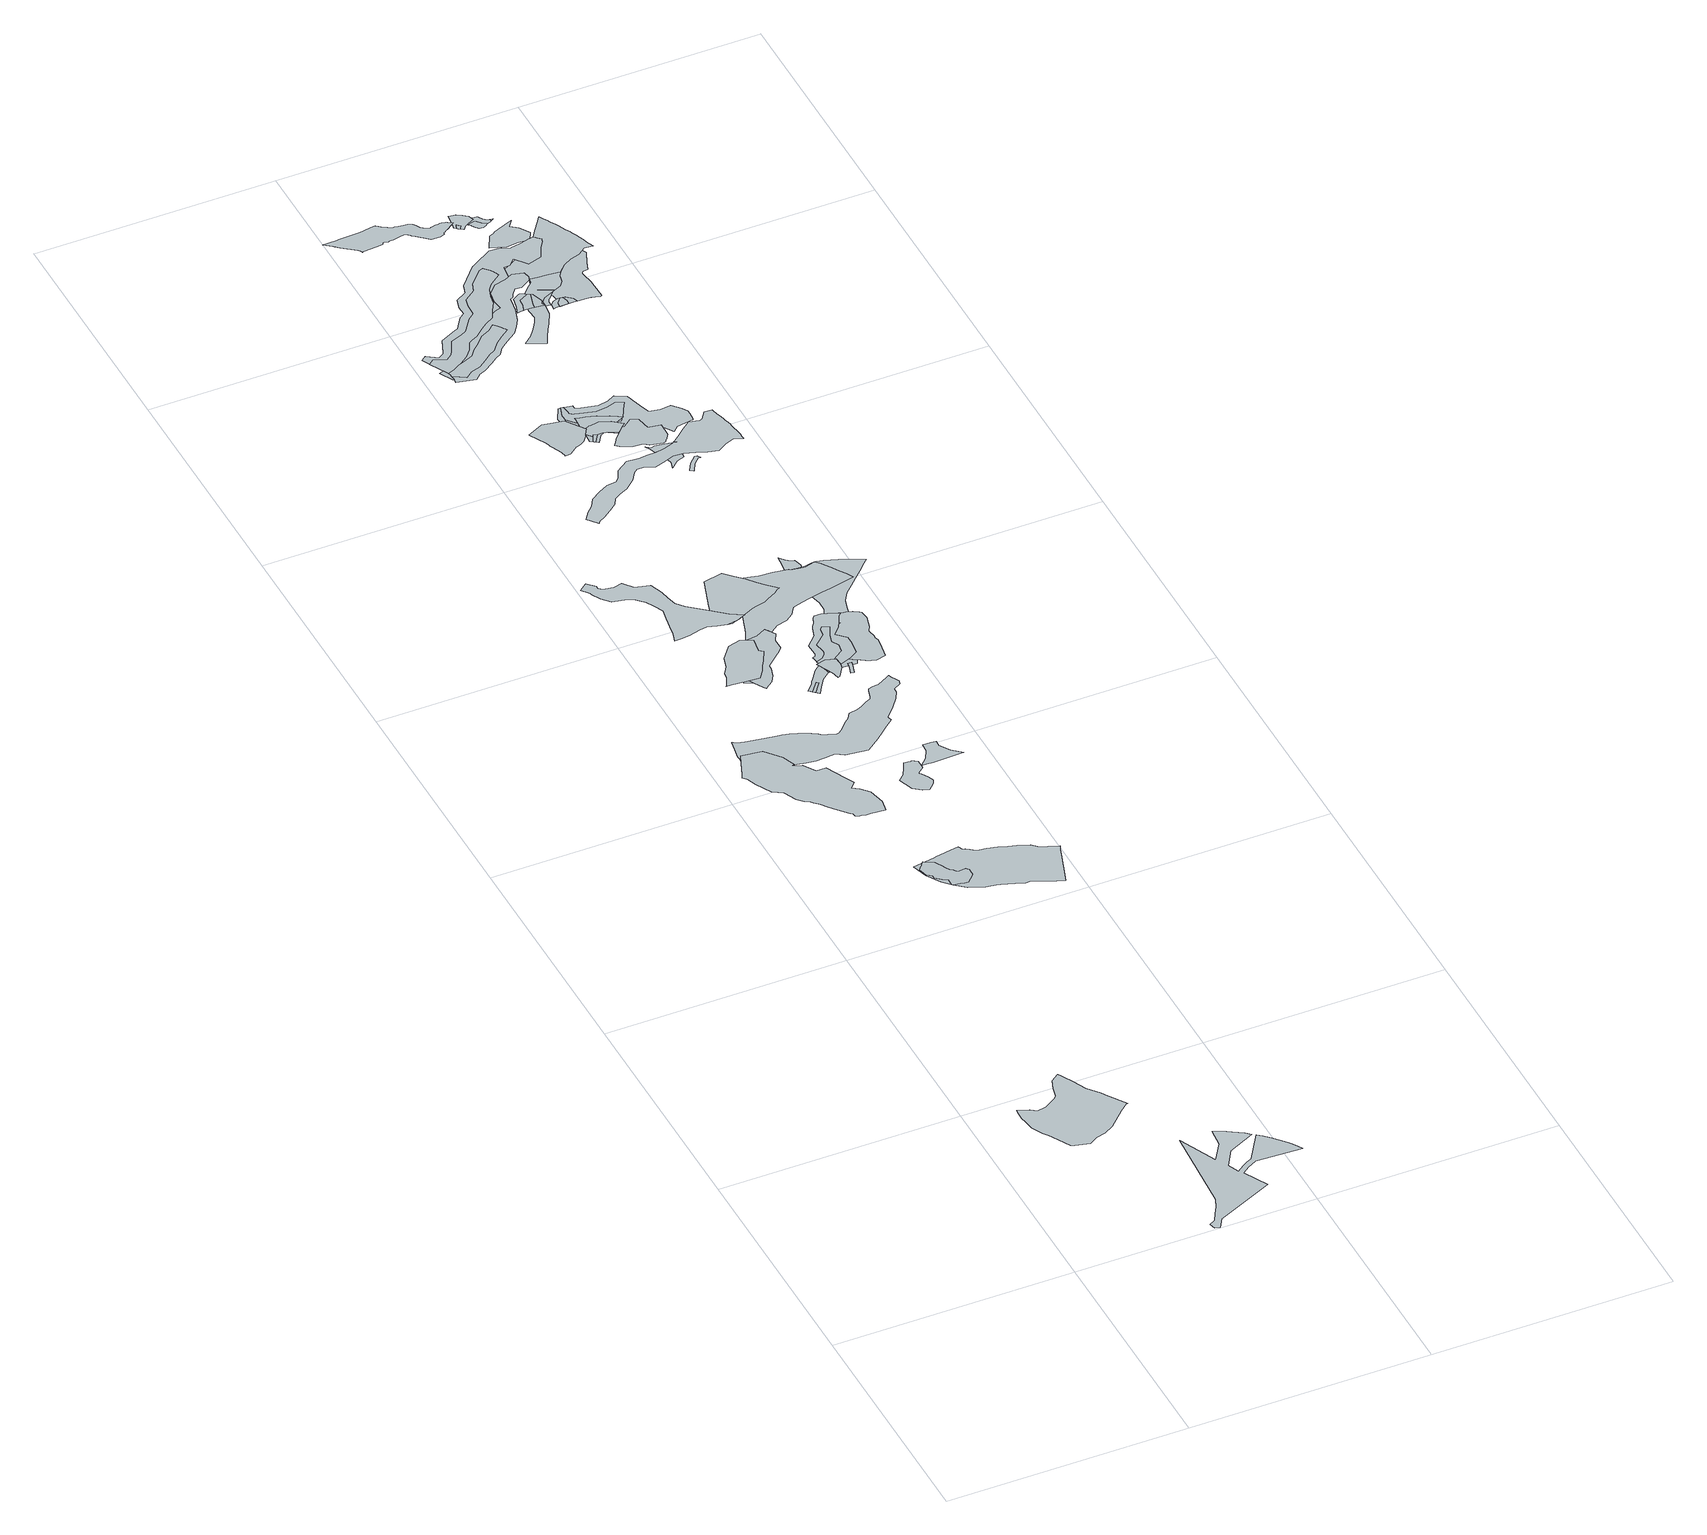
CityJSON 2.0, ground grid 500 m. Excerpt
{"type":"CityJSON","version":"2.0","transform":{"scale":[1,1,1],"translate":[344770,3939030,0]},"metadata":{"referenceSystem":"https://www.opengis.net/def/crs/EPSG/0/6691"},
"CityObjects":{
"object1":{"type":"GenericCityObject","attributes":{"prefecture":"14","disasterType":"1","areaType":"1","zoneNumber":"151-H26-31001","zoneName":"城山1丁目1","status":"0"},"geometry":[{"type":"MultiSurface","lod":"1","boundaries":[[[0,1,2,3,4,5,6,7,8,9,10,11,12,13,14,15,16,17,18,19,20,21,22,23,24,25,26,27,28,29,30,31,32,33,34]]]}]},
"object2":{"type":"GenericCityObject","attributes":{"prefecture":"14","disasterType":"2","areaType":"1","zoneNumber":81009,"zoneName":"馬込沢","status":"0"},"geometry":[{"type":"MultiSurface","lod":"1","boundaries":[[[35,36,37,38,39,40,41,42,43,44,45,46,47,48,49,50,51,52,53,54,55,56,57,58,59,60,61,62,63,64,65,66,67,68,69,70,71,72,73,74,75]]]}]},
"object3":{"type":"GenericCityObject","attributes":{"prefecture":"14","disasterType":"1","areaType":"1","zoneNumber":"151-H26-39003","zoneName":"若葉台5丁目1","status":"0"},"geometry":[{"type":"MultiSurface","lod":"1","boundaries":[[[76,77,78,79,80,81,82,83,84,85,86,87,88,89,90,91,92,93,94,95,96,97,98,99,100,101,102,103,104,105,106,107,108,109,110,111,112,113,114,115,116]]]}]},
"object4":{"type":"GenericCityObject","attributes":{"prefecture":"14","disasterType":"1","areaType":"1","zoneNumber":"151-H26-31004","zoneName":"城山4丁目2","status":"0"},"geometry":[{"type":"MultiSurface","lod":"1","boundaries":[[[117,118,119,120,121,122,123,124,125,126,127,128,129,130,131,132,133,134,135,136,137,138,139,140,141,142,143,144,145,146]]]}]},
"object5":{"type":"GenericCityObject","attributes":{"prefecture":"14","disasterType":"1","areaType":"1","zoneNumber":"151-H26-31004","zoneName":"城山4丁目2","status":"0"},"geometry":[{"type":"MultiSurface","lod":"1","boundaries":[[[147,148,149,150,151,152,153,154,155,156,157,158,159,160,161,162,163,164,165,166,167,168,169,170,171,172,173,174,175,176,177,178,179,180,181,182,183,184,185]]]}]},
"object6":{"type":"GenericCityObject","attributes":{"prefecture":"14","disasterType":"1","areaType":"1","zoneNumber":"151-H26-39003","zoneName":"若葉台5丁目1","status":"0"},"geometry":[{"type":"MultiSurface","lod":"1","boundaries":[[[186,187,188,189,190,191,192,193,194,195,196,197,198,199,200,201,202,203,204,205,206,207,208,209,210,211,212,213,214,215,216,217,218,219,220,221,222,223,224,225,226,227,228,229,230,231,232,233,234,235,236,237,238,239,240,241,242,243,244,245,246,247,248,249,250,251,252,253]]]}]},
"object7":{"type":"GenericCityObject","attributes":{"prefecture":"14","disasterType":"1","areaType":"1","zoneNumber":"151-H26-34012","zoneName":"川尻12","status":"0"},"geometry":[{"type":"MultiSurface","lod":"1","boundaries":[[[254,255,256,257,258,259,260,261,262,263,264,265,266,267,268,269,270,271,272,273,274,275,276]]]}]},
"object8":{"type":"GenericCityObject","attributes":{"prefecture":"14","disasterType":"2","areaType":"1","zoneNumber":81917,"zoneName":"小松川左支流5","status":"0"},"geometry":[{"type":"MultiSurface","lod":"1","boundaries":[[[277,278,279,280,281,282,283,284,285,286,287,288,289,290,291,292,293,294,295,296,297,298,299,300,301,302,303,304,305,306,307,308,309,310,311,312,313,314,315,316,317]]]}]},
"object9":{"type":"GenericCityObject","attributes":{"prefecture":"14","disasterType":"1","areaType":"2","zoneNumber":"151-H26-34012","zoneName":"川尻12","status":"0"},"geometry":[{"type":"MultiSurface","lod":"1","boundaries":[[[318,319,320,321,322,323,324,264,325,326,327,328]]]}]},
"object10":{"type":"GenericCityObject","attributes":{"prefecture":"14","disasterType":"1","areaType":"1","zoneNumber":"151-H26-39003","zoneName":"若葉台5丁目1","status":"0"},"geometry":[{"type":"MultiSurface","lod":"1","boundaries":[[[329,330,331,332,333,334,335,336,337,338,339,340,341,342,343,344,345,346,347,348,349,350,351,352]]]}]},
"object11":{"type":"GenericCityObject","attributes":{"prefecture":"14","disasterType":"1","areaType":"1","zoneNumber":"151-H26-34012","zoneName":"川尻12","status":"0"},"geometry":[{"type":"MultiSurface","lod":"1","boundaries":[[[353,354,355,356,357,358,359,360,361,362,363,364,365,366,367,368,369,370,371,372,373,374,375,376,377,378]]]}]},
"object12":{"type":"GenericCityObject","attributes":{"prefecture":"14","disasterType":"2","areaType":"2","zoneNumber":"81909-2","zoneName":"小松川右支流5-2","status":"0"},"geometry":[{"type":"MultiSurface","lod":"1","boundaries":[[[379,380,381,382,383,384,385]]]}]},
"object13":{"type":"GenericCityObject","attributes":{"prefecture":"14","disasterType":"1","areaType":"2","zoneNumber":"151-H26-34012","zoneName":"川尻12","status":"0"},"geometry":[{"type":"MultiSurface","lod":"1","boundaries":[[[386,387,388,389,390,391,373,392,393,394,395,396]]]}]},
"object14":{"type":"GenericCityObject","attributes":{"prefecture":"14","disasterType":"1","areaType":"1","zoneNumber":"151-H26-39002","zoneName":"若葉台4丁目1","status":"0"},"geometry":[{"type":"MultiSurface","lod":"1","boundaries":[[[397,398,399,400,401,402,403,404,405,406,407,408,409,410,411]]]}]},
"object15":{"type":"GenericCityObject","attributes":{"prefecture":"14","disasterType":"1","areaType":"1","zoneNumber":"151-H26-34012","zoneName":"川尻12","status":"0"},"geometry":[{"type":"MultiSurface","lod":"1","boundaries":[[[412,413,414,415,416,417,418,419,420,421,422,423,424,425,426]]]}]},
"object16":{"type":"GenericCityObject","attributes":{"prefecture":"14","disasterType":"1","areaType":"2","zoneNumber":"151-H26-34012","zoneName":"川尻12","status":"0"},"geometry":[{"type":"MultiSurface","lod":"1","boundaries":[[[412,413,427,428,423,429,430,431]]]}]},
"object17":{"type":"GenericCityObject","attributes":{"prefecture":"14","disasterType":"2","areaType":"1","zoneNumber":81954,"zoneName":"小松川左支流6","status":"0"},"geometry":[{"type":"MultiSurface","lod":"1","boundaries":[[[432,433,434,435,436,437,438,439,440,441,442,443,444,445,446,447,448,449,450,451,452,453,454,455,456,457,458,459,460]]]}]},
"object18":{"type":"GenericCityObject","attributes":{"prefecture":"14","disasterType":"2","areaType":"2","zoneNumber":"81909-1","zoneName":"小松川右支流5-1","status":"0"},"geometry":[{"type":"MultiSurface","lod":"1","boundaries":[[[461,462,463,464,465,466,467]]]}]},
"object19":{"type":"GenericCityObject","attributes":{"prefecture":"14","disasterType":"1","areaType":"2","zoneNumber":"151-H26-34012","zoneName":"川尻12","status":"0"},"geometry":[{"type":"MultiSurface","lod":"1","boundaries":[[[468,469,470,471,472,473,474,475,476,477,478,479,480,481,482,483,484,485,486,487]]]}]},
"object20":{"type":"GenericCityObject","attributes":{"prefecture":"14","disasterType":"2","areaType":"1","zoneNumber":81910,"zoneName":"小松川右支流4","status":"0"},"geometry":[{"type":"MultiSurface","lod":"1","boundaries":[[[488,489,490,491,492,493,494,495,496,497,498,499,500,501,502,503,504,505,506,507,508,509,510,511,512,513,514,515,516,517,518,519,520,521,522,523,524,525,526,527,528,529,530,531,532,533]]]}]},
"object21":{"type":"GenericCityObject","attributes":{"prefecture":"14","disasterType":"1","areaType":"1","zoneNumber":"151-H26-34012","zoneName":"川尻12","status":"0"},"geometry":[{"type":"MultiSurface","lod":"1","boundaries":[[[534,535,536,537,538,539,540,541,542,543,544,545,546,547,548,549,550,551,552,553,554,555,556,557,558,559,560,561,562,468,563,564,565]]]}]},
"object22":{"type":"GenericCityObject","attributes":{"prefecture":"14","disasterType":"1","areaType":"1","zoneNumber":"151-H26-34007","zoneName":"川尻7","status":"0"},"geometry":[{"type":"MultiSurface","lod":"1","boundaries":[[[566,567,568,569,570,571,572,573,574,575,576,577,578,579,580,581,582,583,584,585,586,587,588,589,590]]]}]},
"object23":{"type":"GenericCityObject","attributes":{"prefecture":"14","disasterType":"1","areaType":"1","zoneNumber":"151-H26-34012","zoneName":"川尻12","status":"0"},"geometry":[{"type":"MultiSurface","lod":"1","boundaries":[[[591,592,593,594,595,596,597,598,599,600,601,602,603,604,605,606,607,608,609,610,611,612,613,614,615,616,617,618,619,620,621,622]]]}]},
"object24":{"type":"GenericCityObject","attributes":{"prefecture":"14","disasterType":"2","areaType":"1","zoneNumber":"81909-2","zoneName":"小松川右支流5-2","status":"0"},"geometry":[{"type":"MultiSurface","lod":"1","boundaries":[[[623,624,625,626,627,628,629,630,631,632,633,634,635,636,637,638,639,640,641,642,643,644,645,646,647,648,649,650,651,652,653,654,655,656,657,658,659,660,661,662,663,664,665,666,667,668,669,670,671,672,673,674,675,676,677,678,679,680,681,682,683]]]}]},
"object25":{"type":"GenericCityObject","attributes":{"prefecture":"14","disasterType":"1","areaType":"2","zoneNumber":"151-H26-34012","zoneName":"川尻12","status":"0"},"geometry":[{"type":"MultiSurface","lod":"1","boundaries":[[[684,685,686,687,688,689,690,691,692,693,694,695,696,697,698]]]}]},
"object26":{"type":"GenericCityObject","attributes":{"prefecture":"14","disasterType":"1","areaType":"1","zoneNumber":"151-H26-34010","zoneName":"川尻10","status":"0"},"geometry":[{"type":"MultiSurface","lod":"1","boundaries":[[[699,700,701,702,703,704,705,706,707,708,709,710]]]}]},
"object27":{"type":"GenericCityObject","attributes":{"prefecture":"14","disasterType":"2","areaType":"2","zoneNumber":81951,"zoneName":"穴川右支流3","status":"0"},"geometry":[{"type":"MultiSurface","lod":"1","boundaries":[[[711,712,713,714,715]]]}]},
"object28":{"type":"GenericCityObject","attributes":{"prefecture":"14","disasterType":"1","areaType":"2","zoneNumber":"151-H26-34004","zoneName":"川尻4","status":"0"},"geometry":[{"type":"MultiSurface","lod":"1","boundaries":[[[716,717,718,719,720,721,722,723,724,725,726,727,728,729,730,731,732,733,734,735,736,737,738,739,740]]]}]},
"object29":{"type":"GenericCityObject","attributes":{"prefecture":"14","disasterType":"1","areaType":"1","zoneNumber":"151-H26-34010","zoneName":"川尻10","status":"0"},"geometry":[{"type":"MultiSurface","lod":"1","boundaries":[[[741,742,743,744,745,746,747,748,749,750,751,752,753,754,755]]]}]},
"object30":{"type":"GenericCityObject","attributes":{"prefecture":"14","disasterType":"1","areaType":"1","zoneNumber":"151-H26-34006","zoneName":"川尻6","status":"0"},"geometry":[{"type":"MultiSurface","lod":"1","boundaries":[[[756,757,758,759,760,761,762,763,764,765,766,767,768,769,770,771,772,773,774]]]}]},
"object31":{"type":"GenericCityObject","attributes":{"prefecture":"14","disasterType":"2","areaType":"1","zoneNumber":81921,"zoneName":"穴川右支流4","status":"0"},"geometry":[{"type":"MultiSurface","lod":"1","boundaries":[[[775,776,777,778,779,780,781,782,783,784,785,786,787,788,789,790,791,792,793,794,795,796,797,798,799,800,801,802,803,804,805,806,807,808,809,810,811,812,813,814,815,816,817,818,819,820,821,822,823,824,825,826,827,828,829,830,831,832,833]]]}]},
"object32":{"type":"GenericCityObject","attributes":{"prefecture":"14","disasterType":"2","areaType":"1","zoneNumber":81951,"zoneName":"穴川右支流3","status":"0"},"geometry":[{"type":"MultiSurface","lod":"1","boundaries":[[[834,835,836,837,838,839,840,841,842,843,844,845,846,847,848,849,850]]]}]},
"object33":{"type":"GenericCityObject","attributes":{"prefecture":"14","disasterType":"1","areaType":"2","zoneNumber":"151-H26-34004","zoneName":"川尻4","status":"0"},"geometry":[{"type":"MultiSurface","lod":"1","boundaries":[[[851,852,853,854,855,856,857,858,859,860,861,862,863,864,865,866,867,868,869,870,871,872,873,874,875,876,877,878,879,880,881,882,883,884,885,886,887,888,889,890,891,892]]]}]},
"object34":{"type":"GenericCityObject","attributes":{"prefecture":"14","disasterType":"1","areaType":"2","zoneNumber":"151-H26-34006","zoneName":"川尻6","status":"0"},"geometry":[{"type":"MultiSurface","lod":"1","boundaries":[[[893,894,895,896,897,898,899,900,901,902,903,904,905,906,907,908,909,910,911,912,913,914,915,916,917]]]}]},
"object35":{"type":"GenericCityObject","attributes":{"prefecture":"14","disasterType":"1","areaType":"1","zoneNumber":"151-H26-34006","zoneName":"川尻6","status":"0"},"geometry":[{"type":"MultiSurface","lod":"1","boundaries":[[[918,919,920,921,922,923,924,925,926,927,928,929,930,931,932,933,934,935,936,937,938]]]}]},
"object36":{"type":"GenericCityObject","attributes":{"prefecture":"14","disasterType":"1","areaType":"1","zoneNumber":"151-H26-34004","zoneName":"川尻4","status":"0"},"geometry":[{"type":"MultiSurface","lod":"1","boundaries":[[[939,940,941,942,716,943,944,945,946,947,948,949,950,951,952,953,954,955,956,957,958,959,960,961,962,963,964,965,966,967,968,969,970,971,972,973,974,975,976,977,978,979,980,981,982,983,984,985,986]]]}]},
"object37":{"type":"GenericCityObject","attributes":{"prefecture":"14","disasterType":"1","areaType":"1","zoneNumber":"151-H26-34006","zoneName":"川尻6","status":"0"},"geometry":[{"type":"MultiSurface","lod":"1","boundaries":[[[987,988,989,990,991,992,993,994,995,996,997,998,999,1000,1001,1002]]]}]},
"object38":{"type":"GenericCityObject","attributes":{"prefecture":"14","disasterType":"1","areaType":"2","zoneNumber":"151-H26-34006","zoneName":"川尻6","status":"0"},"geometry":[{"type":"MultiSurface","lod":"1","boundaries":[[[988,989,990,1003,1004,998,1005,1006,1007]]]}]},
"object39":{"type":"GenericCityObject","attributes":{"prefecture":"14","disasterType":"1","areaType":"1","zoneNumber":"151-H26-34006","zoneName":"川尻6","status":"0"},"geometry":[{"type":"MultiSurface","lod":"1","boundaries":[[[1008,1009,1010,1011,1012,1013,1014,1015,1016,1017,1018,1019,1020,1021,1022,1023,1024]]]}]},
"object40":{"type":"GenericCityObject","attributes":{"prefecture":"14","disasterType":"1","areaType":"2","zoneNumber":"151-H26-34006","zoneName":"川尻6","status":"0"},"geometry":[{"type":"MultiSurface","lod":"1","boundaries":[[[1010,1011,1025,1026,1027,1028,1029,1017,1030,1031,1032,1033]]]}]},
"object41":{"type":"GenericCityObject","attributes":{"prefecture":"14","disasterType":"1","areaType":"1","zoneNumber":"151-H26-34006","zoneName":"川尻6","status":"0"},"geometry":[{"type":"MultiSurface","lod":"1","boundaries":[[[1034,1035,1036,1037,1038,1039,1040,1041,1042,1043,1044,1045,1046,1047,1048,1049,1050,1051,1052,1053,1054,1055,1056,1057,1058,1059,1060,1061,1062,1063,1064,1065,915,1066,1067,1068,1069,1070]]]}]},
"object42":{"type":"GenericCityObject","attributes":{"prefecture":"14","disasterType":"2","areaType":"2","zoneNumber":81920,"zoneName":"穴川右支流5","status":"0"},"geometry":[{"type":"MultiSurface","lod":"1","boundaries":[[[1071,1072,1073,1074,1075,1076,1077,1078,1079]]]}]},
"object43":{"type":"GenericCityObject","attributes":{"prefecture":"14","disasterType":"1","areaType":"1","zoneNumber":"151-H26-34004","zoneName":"川尻4","status":"0"},"geometry":[{"type":"MultiSurface","lod":"1","boundaries":[[[1080,1081,1082,1083,1084,1085,1086,1087,1088,1089,1090,1091,1092,1093,1094,1095,1096,1097,1098,1099,1100,1101,1102,1103,1104,1105,1106,1107,1108,1109,1110,1111,1112,1113,1114,1115,1116,1117,1118,1119,1120,1121,1122,1123,1124,1125,1126,1127,851,1128,1129,1130,1131,1132,1133,1134,1135,1136,1137,1138]]]}]},
"object44":{"type":"GenericCityObject","attributes":{"prefecture":"14","disasterType":"1","areaType":"1","zoneNumber":"151-H26-34002","zoneName":"川尻2","status":"0"},"geometry":[{"type":"MultiSurface","lod":"1","boundaries":[[[1139,1140,1141,1142,1143,1144,1145,1146,1147,1148,1149,1150,1151,1152,1153,1154,1155,1156,1157,1158,1159,1160,1161,1162,1163,1164,1165,1166,1167,1168,1169,1170,1171,1172,1173,1174,1175,1176,1177,1178,1179,1180,1181,1182,1183,1184,1185,1186,1187,1188,1189,1190,1191,1192,1193,1194,1195,1196,1197,1198,1199,1200,1201,1202,1203,1204,1205,1206,1207,1208,1209,1210,1211,1212,1213]]]}]},
"object45":{"type":"GenericCityObject","attributes":{"prefecture":"14","disasterType":"1","areaType":"2","zoneNumber":"151-H26-34002","zoneName":"川尻2","status":"0"},"geometry":[{"type":"MultiSurface","lod":"1","boundaries":[[[1212,1213,1139,1214,1143,1215,1216,1217,1218,1219,1220,1221,1222,1223,1224,1225,1226,1227,1228,1229,1230,1231,1232,1173,1174,1175,1176,1177,1178,1179,1180,1181,1182,1183,1184,1185,1186,1187,1188,1189,1190,1191,1192,1193,1194,1195,1196,1197,1198,1199,1200,1201,1202,1203,1204,1205,1206,1207,1208,1209,1210,1211]]]}]},
"object46":{"type":"GenericCityObject","attributes":{"prefecture":"14","disasterType":"2","areaType":"1","zoneNumber":81929,"zoneName":"境川右支流3","status":"0"},"geometry":[{"type":"MultiSurface","lod":"1","boundaries":[[[1233,1234,1235,1236,1237,1238,1239,1240,1241,1242,1243,1244,1245,1246,1247,1248,1249,1250,1251,1252,1253,1254,1255,1256,1257,1258,1259,1260,1261,1262,1263,1264,1265,1266,1267,1268,1269,1270,1271,1272,1273,1274,1275,1276,1277,1278,1279,1280,1281,1282,1283,1284,1285,1286,1287,1288,1289,1290,1291,1292,1293,1294,1295,1296,1297,1298]]]}]},
"object47":{"type":"GenericCityObject","attributes":{"prefecture":"14","disasterType":"1","areaType":"2","zoneNumber":"151-H26-34004","zoneName":"川尻4","status":"0"},"geometry":[{"type":"MultiSurface","lod":"1","boundaries":[[[1299,1300,1301,1302,1303,1304,1305,1306,1307,1308,1309]]]}]},
"object48":{"type":"GenericCityObject","attributes":{"prefecture":"14","disasterType":"1","areaType":"1","zoneNumber":"151-H26-34004","zoneName":"川尻4","status":"0"},"geometry":[{"type":"MultiSurface","lod":"1","boundaries":[[[1310,1299,1300,1301,1311,1312,1313,1314,1306,1315,1316,1317,1318,1319,1320,1321,1322,1323]]]}]},
"object49":{"type":"GenericCityObject","attributes":{"prefecture":"14","disasterType":"1","areaType":"2","zoneNumber":"151-H26-34004","zoneName":"川尻4","status":"0"},"geometry":[{"type":"MultiSurface","lod":"1","boundaries":[[[1324,1325,1326,1327,1328,1329,970,1330,1331,1332,1333,1334,1335]]]}]},
"object50":{"type":"GenericCityObject","attributes":{"prefecture":"14","disasterType":"2","areaType":"1","zoneNumber":81928,"zoneName":"境川右支流4","status":"0"},"geometry":[{"type":"MultiSurface","lod":"1","boundaries":[[[1336,1337,1338,1339,1340,1341,1342,1343,1344,1345,1346,1347,1348,1349,1350,1351,1352,1353,1354,1355,1356,1357,1358,1359,1360,1361,1362,1363,1364,1365,1366,1367,1368,1369]]]}]},
"object51":{"type":"GenericCityObject","attributes":{"prefecture":"14","disasterType":"1","areaType":"1","zoneNumber":"151-H26-34004","zoneName":"川尻4","status":"0"},"geometry":[{"type":"MultiSurface","lod":"1","boundaries":[[[1370,1371,1372,1373,1374,1375,1376,1377,1378,1379,1380,1381,1301,1382,1383]]]}]},
"object52":{"type":"GenericCityObject","attributes":{"prefecture":"14","disasterType":"1","areaType":"2","zoneNumber":"151-H26-34004","zoneName":"川尻4","status":"0"},"geometry":[{"type":"MultiSurface","lod":"1","boundaries":[[[1382,1384,1385,1386,1378,1387,1388,1389,1390]]]}]},
"object53":{"type":"GenericCityObject","attributes":{"prefecture":"14","disasterType":"1","areaType":"2","zoneNumber":"151-H26-34004","zoneName":"川尻4","status":"0"},"geometry":[{"type":"MultiSurface","lod":"1","boundaries":[[[1391,1392,1393,1394,1395,1396,1397,1398]]]}]},
"object54":{"type":"GenericCityObject","attributes":{"prefecture":"14","disasterType":"2","areaType":"2","zoneNumber":81950,"zoneName":"境川右支流2","status":"0"},"geometry":[{"type":"MultiSurface","lod":"1","boundaries":[[[1399,1400,1401,1402,1403]]]}]},
"object55":{"type":"GenericCityObject","attributes":{"prefecture":"14","disasterType":"1","areaType":"1","zoneNumber":"151-H26-34004","zoneName":"川尻4","status":"0"},"geometry":[{"type":"MultiSurface","lod":"1","boundaries":[[[1404,1405,1406,1391,1392,1407,1408,1409,1396,1410,1411,1412,1413,1414,1415,1416,1417,1418,1419]]]}]},
"object56":{"type":"GenericCityObject","attributes":{"prefecture":"14","disasterType":"2","areaType":"1","zoneNumber":81950,"zoneName":"境川右支流2","status":"0"},"geometry":[{"type":"MultiSurface","lod":"1","boundaries":[[[1420,1421,1422,1423,1424,1425,1426,1427,1428,1429,1430,1431]]]}]},
"object57":{"type":"GenericCityObject","attributes":{"prefecture":"14","disasterType":"1","areaType":"2","zoneNumber":"151-H26-34002","zoneName":"川尻2","status":"0"},"geometry":[{"type":"MultiSurface","lod":"1","boundaries":[[[1432,1433,1434,1435,1436,1437,1438,1439,1440,1441,1442,1443,1444,1445,1446,1447,1448,1449,1450,1451,1452,1453,1454,1455,1456]]]}]},
"object58":{"type":"GenericCityObject","attributes":{"prefecture":"14","disasterType":"1","areaType":"1","zoneNumber":"151-H26-34002","zoneName":"川尻2","status":"0"},"geometry":[{"type":"MultiSurface","lod":"1","boundaries":[[[1432,1433,1457,1458,1459,1460,1461,1462,1463,1439,1440,1464,1465,1466,1443,1444,1445,1446,1447,1448,1449,1450,1451,1452,1453,1454,1455,1456]]]}]},
"object59":{"type":"GenericCityObject","attributes":{"prefecture":"14","disasterType":"1","areaType":"1","zoneNumber":"151-H26-34004","zoneName":"川尻4","status":"0"},"geometry":[{"type":"MultiSurface","lod":"1","boundaries":[[[1467,1468,1469,1470,1471,1472,1473,1474,1475,1476,1477,1478,1479,1480,1481,1482,1483,1484]]]}]},
"object60":{"type":"GenericCityObject","attributes":{"prefecture":"14","disasterType":"1","areaType":"1","zoneNumber":"151-H26-34004","zoneName":"川尻4","status":"0"},"geometry":[{"type":"MultiSurface","lod":"1","boundaries":[[[1485,1486,1487,1488,1489,1490,1491,1492,1493,1494,1495,1496,1497,1498,1499,1500,1501,1502,1503,1504,1505,1506,1507,1508,1509,1510,1511,1512,1513,1514,1515,1516,1517]]]}]},
"object61":{"type":"GenericCityObject","attributes":{"prefecture":"14","disasterType":"1","areaType":"2","zoneNumber":"151-H26-34004","zoneName":"川尻4","status":"0"},"geometry":[{"type":"MultiSurface","lod":"1","boundaries":[[[1518,1489,1490,1491,1492,1519,1520,1521,1522,1523,1524,1525,1526,1527,1528,1529,1530,1531,1532,1533,1534,1535,1536,1537,1538,1539,1540,1541]]]}]}
},
"vertices":[
[232,502,0],[221,524,0],[219,527,0],[216,533,0],[199,520,0],[191,499,0],[186,478,0],[181,471,0],[168,464,0],[156,456,0],[137,453,0],[125,462,0],[102,470,0],[101,461,0],[101,460,0],[101,446,0],[103,431,0],[106,412,0],[118,390,0],[125,379,0],[130,370,0],[150,336,0],[157,332,0],[186,325,0],[204,336,0],[224,341,0],[244,353,0],[278,386,0],[295,400,0],[297,401,0],[298,401,0],[276,434,0],[270,443,0],[266,450,0],[246,473,0],
[506,188,0],[499,195,0],[493,202,0],[486,208,0],[477,216,0],[438,157,0],[428,152,0],[416,144,0],[402,134,0],[391,158,0],[414,194,0],[470,221,0],[459,230,0],[449,237,0],[439,243,0],[430,248,0],[422,253,0],[413,257,0],[406,260,0],[403,222,0],[377,183,0],[340,262,0],[328,78,0],[320,59,0],[315,50,0],[310,41,0],[300,24,0],[288,17,0],[291,4,0],[301,1,0],[314,22,0],[435,77,0],[408,126,0],[424,137,0],[432,142,0],[443,148,0],[538,143,0],[532,154,0],[526,163,0],[520,171,0],[511,181,0],
[171,1402,0],[188,1383,0],[192,1379,0],[193,1375,0],[193,1372,0],[199,1370,0],[201,1369,0],[207,1368,0],[213,1366,0],[223,1366,0],[252,1364,0],[257,1388,0],[249,1422,0],[234,1439,0],[221,1448,0],[233,1461,0],[224,1480,0],[204,1521,0],[183,1521,0],[167,1546,0],[146,1554,0],[150,1555,0],[154,1556,0],[143,1583,0],[117,1615,0],[74,1621,0],[66,1601,0],[54,1571,0],[50,1562,0],[52,1559,0],[57,1553,0],[64,1534,0],[82,1502,0],[102,1489,0],[114,1462,0],[125,1450,0],[135,1444,0],[139,1439,0],[140,1439,0],[149,1430,0],[158,1418,0],
[292,1153,0],[286,1157,0],[281,1165,0],[279,1169,0],[270,1187,0],[251,1198,0],[248,1194,0],[245,1190,0],[242,1186,0],[241,1186,0],[236,1179,0],[240,1161,0],[250,1153,0],[250,1146,0],[262,1136,0],[272,1130,0],[271,1115,0],[275,1113,0],[291,1111,0],[295,1109,0],[303,1108,0],[308,1114,0],[310,1115,0],[313,1118,0],[318,1123,0],[320,1125,0],[320,1141,0],[315,1146,0],[299,1145,0],[295,1148,0],
[323,1208,0],[278,1200,0],[275,1199,0],[229,1191,0],[239,1159,0],[257,1130,0],[274,1113,0],[295,1094,0],[326,1082,0],[346,1078,0],[354,1076,0],[380,1067,0],[399,1061,0],[410,1061,0],[418,1057,0],[453,1041,0],[469,1035,0],[483,1075,0],[485,1083,0],[491,1100,0],[498,1121,0],[500,1124,0],[502,1130,0],[481,1138,0],[467,1144,0],[454,1156,0],[431,1166,0],[414,1171,0],[397,1177,0],[375,1182,0],[357,1184,0],[354,1185,0],[345,1193,0],[338,1198,0],[335,1198,0],[333,1199,0],[331,1204,0],[329,1209,0],[325,1208,0],
[349,1660,0],[343,1656,0],[333,1651,0],[325,1649,0],[317,1647,0],[310,1645,0],[302,1634,0],[292,1625,0],[279,1611,0],[269,1603,0],[262,1601,0],[248,1607,0],[239,1611,0],[232,1617,0],[221,1624,0],[220,1624,0],[199,1634,0],[188,1638,0],[184,1639,0],[170,1642,0],[161,1644,0],[141,1647,0],[99,1654,0],[83,1658,0],[77,1662,0],[76,1663,0],[74,1653,0],[72,1642,0],[68,1620,0],[68,1613,0],[66,1591,0],[92,1566,0],[93,1561,0],[103,1560,0],[122,1557,0],[138,1555,0],[158,1554,0],[176,1550,0],[195,1547,0],[214,1549,0],[236,1550,0],[252,1540,0],[297,1534,0],[326,1556,0],[339,1567,0],[356,1582,0],[373,1596,0],[371,1606,0],[389,1625,0],[407,1648,0],[416,1665,0],[416,1674,0],[432,1683,0],[434,1691,0],[430,1700,0],[426,1707,0],[423,1714,0],[417,1710,0],[396,1699,0],[389,1698,0],[381,1697,0],[373,1694,0],[370,1689,0],[369,1684,0],[366,1673,0],[363,1667,0],[353,1662,0],[350,1660,0],
[146,1814,0],[176,1812,0],[204,1810,0],[204,1811,0],[215,1826,0],[222,1840,0],[229,1852,0],[242,1877,0],[234,1884,0],[239,1913,0],[230,1917,0],[228,1918,0],[225,1920,0],[219,1923,0],[215,1924,0],[189,1917,0],[167,1890,0],[160,1866,0],[149,1849,0],[147,1837,0],[141,1824,0],[137,1815,0],[136,1815,0],
[150,1981,0],[161,1984,0],[176,1986,0],[195,1981,0],[215,1976,0],[237,1980,0],[249,1985,0],[255,1988,0],[229,2003,0],[217,2013,0],[200,2028,0],[182,2042,0],[164,2057,0],[151,2073,0],[146,2093,0],[143,2113,0],[133,2140,0],[102,2147,0],[86,2168,0],[69,2164,0],[47,2167,0],[40,2174,0],[39,2180,0],[25,2195,0],[8,2182,0],[21,2167,0],[22,2161,0],[32,2144,0],[46,2127,0],[71,2123,0],[87,2116,0],[95,2107,0],[104,2099,0],[113,2081,0],[122,2063,0],[118,2040,0],[114,2017,0],[111,1994,0],[105,1975,0],[121,1976,0],[137,1977,0],
[174,1849,0],[188,1847,0],[198,1845,0],[205,1861,0],[214,1882,0],[219,1895,0],[234,1915,0],[203,1908,0],[184,1887,0],[177,1867,0],[165,1850,0],
[324,1399,0],[339,1386,0],[352,1382,0],[361,1391,0],[364,1394,0],[365,1395,0],[369,1404,0],[365,1416,0],[357,1430,0],[354,1432,0],[354,1434,0],[367,1445,0],[367,1465,0],[365,1466,0],[361,1469,0],[359,1470,0],[358,1470,0],[356,1471,0],[355,1471,0],[350,1472,0],[341,1473,0],[334,1459,0],[325,1442,0],[312,1430,0],
[215,1859,0],[201,1858,0],[184,1850,0],[176,1832,0],[173,1825,0],[187,1800,0],[198,1782,0],[201,1777,0],[202,1778,0],[210,1785,0],[218,1790,0],[227,1805,0],[233,1824,0],[233,1834,0],[258,1856,0],[263,1860,0],[275,1872,0],[275,1896,0],[284,1913,0],[279,1922,0],[277,1925,0],[271,1934,0],[250,1922,0],[247,1922,0],[226,1920,0],[214,1900,0],
[279,1727,0],[291,1743,0],[296,1750,0],[292,1753,0],[287,1746,0],[275,1731,0],[276,1730,0],
[235,1862,0],[241,1862,0],[242,1861,0],[249,1871,0],[262,1885,0],[264,1910,0],[275,1928,0],[257,1916,0],[243,1903,0],[232,1885,0],[229,1861,0],
[378,1451,0],[391,1450,0],[404,1451,0],[410,1451,0],[454,1453,0],[455,1453,0],[436,1470,0],[422,1491,0],[422,1503,0],[412,1504,0],[405,1504,0],[395,1505,0],[394,1488,0],[384,1467,0],[368,1451,0],
[325,1779,0],[331,1768,0],[334,1760,0],[334,1758,0],[336,1749,0],[339,1750,0],[354,1772,0],[354,1773,0],[356,1778,0],[356,1782,0],[356,1784,0],[356,1789,0],[355,1799,0],[335,1805,0],[315,1800,0],
[332,1765,0],[342,1767,0],[356,1794,0],[340,1793,0],[321,1788,0],
[188,1983,0],[202,1979,0],[216,1976,0],[224,1975,0],[231,1978,0],[242,1981,0],[257,1989,0],[267,1994,0],[276,1998,0],[286,2001,0],[291,2003,0],[298,2004,0],[305,2006,0],[314,2011,0],[323,2016,0],[333,2022,0],[340,2027,0],[347,2031,0],[331,2047,0],[315,2064,0],[300,2081,0],[284,2098,0],[268,2115,0],[227,2106,0],[220,2084,0],[213,2062,0],[206,2040,0],[199,2018,0],[194,2002,0],
[369,1750,0],[375,1769,0],[377,1777,0],[369,1778,0],[368,1770,0],[363,1751,0],[368,1750,0],
[321,1800,0],[322,1793,0],[339,1792,0],[360,1807,0],[373,1816,0],[377,1834,0],[368,1849,0],[374,1868,0],[381,1883,0],[384,1888,0],[377,1892,0],[370,1895,0],[366,1889,0],[363,1873,0],[340,1852,0],[343,1833,0],[343,1826,0],[341,1821,0],[332,1811,0],[319,1807,0],
[466,2033,0],[460,2044,0],[453,2053,0],[447,2062,0],[439,2071,0],[417,2065,0],[409,2066,0],[388,2070,0],[386,2072,0],[355,2077,0],[328,2078,0],[292,2087,0],[281,2086,0],[271,2051,0],[264,2029,0],[257,2007,0],[250,1985,0],[243,1963,0],[235,1940,0],[224,1917,0],[211,1902,0],[198,1886,0],[191,1867,0],[183,1848,0],[176,1829,0],[169,1810,0],[190,1798,0],[204,1812,0],[215,1829,0],[225,1846,0],[236,1862,0],[247,1880,0],[257,1897,0],[266,1909,0],[280,1922,0],[297,1934,0],[319,1939,0],[335,1951,0],[346,1969,0],[367,1975,0],[389,1980,0],[412,1985,0],[435,1990,0],[485,2001,0],[478,2015,0],[471,2026,0],
[398,1802,0],[402,1834,0],[401,1846,0],[383,1864,0],[395,1878,0],[398,1881,0],[404,1891,0],[413,1910,0],[420,1917,0],[397,1925,0],[388,1928,0],[385,1929,0],[382,1929,0],[381,1929,0],[375,1929,0],[371,1929,0],[367,1925,0],[361,1911,0],[356,1903,0],[353,1898,0],[347,1877,0],[325,1855,0],[326,1831,0],[326,1829,0],[326,1828,0],[323,1823,0],[317,1821,0],[318,1816,0],[319,1811,0],[326,1771,0],[344,1778,0],[380,1790,0],
[147,2647,0],[113,2631,0],[114,2629,0],[133,2595,0],[134,2590,0],[135,2587,0],[135,2586,0],[137,2582,0],[143,2570,0],[146,2562,0],[147,2558,0],[149,2549,0],[149,2548,0],[155,2548,0],[160,2549,0],[179,2563,0],[181,2562,0],[190,2566,0],[198,2571,0],[203,2578,0],[207,2583,0],[209,2588,0],[217,2602,0],[193,2636,0],[192,2639,0],
[361,1805,0],[369,1792,0],[395,1777,0],[403,1772,0],[411,1768,0],[412,1767,0],[422,1764,0],[442,1769,0],[448,1804,0],[449,1817,0],[447,1823,0],[448,1830,0],[445,1847,0],[451,1858,0],[458,1884,0],[456,1901,0],[452,1904,0],[447,1907,0],[446,1908,0],[442,1910,0],[430,1914,0],[426,1915,0],[396,1925,0],[390,1918,0],[377,1904,0],[369,1885,0],[364,1873,0],[360,1867,0],[356,1850,0],[359,1831,0],[358,1822,0],[354,1812,0],
[373,2048,0],[379,2026,0],[385,2003,0],[391,1981,0],[396,1959,0],[396,1938,0],[387,1920,0],[377,1902,0],[366,1884,0],[359,1865,0],[359,1845,0],[360,1824,0],[356,1821,0],[341,1810,0],[324,1801,0],[305,1784,0],[293,1767,0],[285,1758,0],[282,1752,0],[268,1737,0],[285,1721,0],[296,1738,0],[301,1746,0],[308,1755,0],[323,1768,0],[335,1774,0],[358,1772,0],[385,1770,0],[403,1812,0],[402,1833,0],[405,1853,0],[416,1870,0],[426,1888,0],[433,1907,0],[437,1927,0],[443,1946,0],[455,1964,0],[471,1980,0],[487,1996,0],[504,2012,0],[520,2028,0],[529,2037,0],[527,2038,0],[520,2041,0],[514,2044,0],[508,2047,0],[501,2050,0],[495,2053,0],[489,2055,0],[482,2058,0],[476,2060,0],[469,2063,0],[462,2065,0],[456,2067,0],[449,2069,0],[442,2071,0],[438,2072,0],[430,2070,0],[419,2068,0],[408,2067,0],[367,2071,0],
[394,1830,0],[406,1830,0],[413,1829,0],[422,1828,0],[430,1826,0],[432,1838,0],[431,1857,0],[438,1869,0],[434,1872,0],[414,1885,0],[414,1886,0],[406,1890,0],[396,1875,0],[385,1855,0],[385,1830,0],
[360,2009,0],[384,2002,0],[384,2012,0],[384,2019,0],[385,2029,0],[370,2035,0],[357,2036,0],[353,2027,0],[353,2026,0],[352,2023,0],[351,2019,0],[349,2010,0],
[217,2560,0],[228,2577,0],[222,2581,0],[213,2563,0],[215,2561,0],
[55,2851,0],[55,2847,0],[80,2832,0],[94,2843,0],[114,2850,0],[131,2862,0],[145,2873,0],[159,2881,0],[172,2898,0],[187,2911,0],[206,2925,0],[204,2928,0],[202,2932,0],[199,2936,0],[193,2943,0],[188,2949,0],[175,2938,0],[155,2928,0],[140,2911,0],[126,2898,0],[115,2884,0],[101,2878,0],[82,2871,0],[67,2861,0],[54,2857,0],
[381,2026,0],[389,2033,0],[407,2029,0],[410,2062,0],[410,2066,0],[411,2074,0],[410,2080,0],[407,2090,0],[400,2092,0],[391,2100,0],[382,2110,0],[381,2100,0],[378,2068,0],[373,2021,0],[372,2019,0],
[218,2577,0],[240,2579,0],[255,2575,0],[268,2566,0],[275,2573,0],[281,2579,0],[285,2583,0],[288,2586,0],[269,2602,0],[247,2610,0],[228,2606,0],[226,2608,0],[223,2606,0],[217,2603,0],[215,2602,0],[211,2600,0],[211,2599,0],[208,2597,0],[204,2593,0],
[471,2466,0],[470,2473,0],[469,2480,0],[468,2487,0],[467,2494,0],[466,2500,0],[465,2507,0],[463,2514,0],[462,2521,0],[460,2528,0],[458,2534,0],[456,2541,0],[454,2548,0],[453,2551,0],[438,2553,0],[426,2536,0],[420,2533,0],[399,2539,0],[381,2524,0],[363,2509,0],[345,2495,0],[326,2488,0],[306,2484,0],[290,2484,0],[270,2482,0],[245,2484,0],[219,2466,0],[210,2447,0],[203,2439,0],[183,2437,0],[162,2425,0],[141,2411,0],[131,2394,0],[117,2381,0],[109,2369,0],[105,2364,0],[122,2343,0],[126,2348,0],[138,2355,0],[156,2368,0],[172,2381,0],[180,2395,0],[194,2404,0],[212,2412,0],[233,2431,0],[244,2448,0],[252,2455,0],[269,2456,0],[288,2447,0],[312,2454,0],[331,2462,0],[351,2461,0],[373,2453,0],[394,2445,0],[416,2440,0],[434,2451,0],[453,2459,0],[472,2452,0],[471,2459,0],
[286,2609,0],[273,2617,0],[261,2622,0],[251,2627,0],[241,2631,0],[231,2634,0],[221,2636,0],[211,2639,0],[211,2635,0],[210,2612,0],[209,2589,0],[208,2566,0],[223,2556,0],[234,2573,0],[255,2584,0],[275,2594,0],[295,2604,0],
[53,2859,0],[58,2851,0],[74,2862,0],[88,2874,0],[103,2886,0],[117,2902,0],[126,2920,0],[135,2926,0],[147,2932,0],[164,2947,0],[177,2957,0],[196,2968,0],[205,2987,0],[216,3006,0],[219,3027,0],[226,3045,0],[234,3055,0],[243,3063,0],[260,3076,0],[257,3083,0],[257,3084,0],[255,3088,0],[251,3094,0],[246,3100,0],[241,3105,0],[232,3101,0],[205,3072,0],[198,3053,0],[174,3036,0],[170,3019,0],[169,2999,0],[168,2993,0],[155,2983,0],[143,2966,0],[134,2953,0],[125,2949,0],[98,2938,0],[86,2912,0],[81,2904,0],[68,2894,0],[44,2905,0],[33,2896,0],
[194,2642,0],[208,2626,0],[209,2626,0],[228,2621,0],[248,2613,0],[264,2605,0],[277,2598,0],[278,2597,0],[286,2595,0],[292,2603,0],[295,2607,0],[299,2614,0],[304,2624,0],[314,2641,0],[299,2649,0],[281,2643,0],[257,2639,0],[234,2645,0],[216,2650,0],[215,2650,0],[207,2657,0],[207,2661,0],[205,2676,0],[200,2677,0],[193,2655,0],
[262,2559,0],[255,2550,0],[250,2543,0],[245,2535,0],[252,2529,0],[275,2518,0],[295,2517,0],[305,2509,0],[331,2503,0],[336,2506,0],[338,2509,0],[341,2512,0],[342,2514,0],[348,2522,0],[349,2553,0],[323,2557,0],[318,2585,0],[303,2592,0],[286,2578,0],[280,2578,0],[272,2569,0],
[94,2891,0],[78,2883,0],[67,2877,0],[53,2867,0],[56,2840,0],[56,2838,0],[56,2835,0],[55,2828,0],[94,2819,0],[105,2829,0],[119,2835,0],[139,2849,0],[152,2859,0],[164,2865,0],[174,2881,0],[192,2894,0],[214,2910,0],[225,2925,0],[236,2943,0],[245,2971,0],[249,2997,0],[249,3002,0],[256,3006,0],[259,3013,0],[270,3026,0],[283,3024,0],[304,3037,0],[306,3041,0],[307,3044,0],[308,3046,0],[308,3047,0],[308,3050,0],[305,3060,0],[283,3067,0],[266,3058,0],[241,3052,0],[223,3033,0],[220,3010,0],[221,3000,0],[222,2987,0],[210,2983,0],[191,2971,0],[171,2969,0],[160,2961,0],[145,2947,0],[122,2938,0],[109,2921,0],[102,2899,0],
[307,2483,0],[315,2463,0],[317,2456,0],[319,2450,0],[319,2444,0],[318,2441,0],[316,2435,0],[315,2431,0],[331,2445,0],[347,2451,0],[349,2461,0],[350,2467,0],[352,2476,0],[323,2487,0],[319,2487,0],[306,2485,0],
[319,2448,0],[328,2462,0],[351,2470,0],[326,2474,0],[313,2469,0],
[296,2506,0],[300,2499,0],[302,2493,0],[304,2486,0],[309,2461,0],[313,2462,0],[323,2464,0],[340,2475,0],[365,2486,0],[357,2493,0],[354,2495,0],[351,2497,0],[345,2497,0],[331,2500,0],[312,2502,0],[304,2500,0],[295,2508,0],
[305,2478,0],[311,2473,0],[322,2475,0],[340,2481,0],[359,2491,0],[340,2487,0],[320,2488,0],[310,2485,0],[302,2494,0],
[237,2589,0],[250,2575,0],[260,2569,0],[263,2567,0],[283,2550,0],[300,2548,0],[336,2549,0],[350,2544,0],[363,2525,0],[374,2536,0],[410,2542,0],[411,2552,0],[411,2558,0],[411,2560,0],[411,2568,0],[404,2579,0],[389,2597,0],[367,2593,0],[344,2598,0],[337,2621,0],[327,2655,0],[323,2656,0],[304,2666,0],[289,2658,0],[267,2653,0],[235,2661,0],[227,2663,0],[223,2666,0],[223,2667,0],[223,2673,0],[213,2675,0],[206,2676,0],[195,2677,0],[181,2650,0],[184,2630,0],[204,2603,0],[219,2598,0],
[348,2406,0],[357,2424,0],[371,2437,0],[376,2436,0],[371,2442,0],[366,2443,0],[351,2428,0],[341,2411,0],[344,2409,0],
[232,2970,0],[234,2994,0],[246,3023,0],[252,3029,0],[256,3031,0],[260,3034,0],[272,3046,0],[277,3091,0],[290,3092,0],[304,3106,0],[324,3081,0],[353,3089,0],[364,3113,0],[374,3127,0],[377,3136,0],[370,3143,0],[368,3145,0],[366,3146,0],[365,3147,0],[363,3147,0],[358,3147,0],[355,3147,0],[349,3145,0],[334,3140,0],[316,3137,0],[312,3136,0],[297,3144,0],[273,3146,0],[238,3125,0],[229,3119,0],[226,3118,0],[187,3075,0],[181,3055,0],[158,3041,0],[152,3020,0],[153,3003,0],[153,3001,0],[141,2993,0],[128,2972,0],[124,2966,0],[118,2964,0],[83,2947,0],[70,2915,0],[68,2912,0],[57,2905,0],[35,2920,0],[25,2912,0],[29,2904,0],[62,2842,0],[84,2852,0],[101,2860,0],[123,2870,0],[140,2892,0],[147,2903,0],[147,2904,0],[160,2914,0],[178,2925,0],[189,2933,0],[214,2952,0],
[30,3295,0],[13,3295,0],[0,3294,0],[16,3282,0],[26,3273,0],[53,3252,0],[55,3250,0],[56,3249,0],[58,3245,0],[58,3243,0],[59,3244,0],[61,3244,0],[88,3247,0],[102,3248,0],[102,3249,0],[104,3253,0],[106,3253,0],[115,3250,0],[115,3251,0],[118,3252,0],[125,3252,0],[132,3253,0],[139,3255,0],[149,3256,0],[152,3256,0],[160,3249,0],[161,3247,0],[167,3243,0],[189,3222,0],[208,3222,0],[218,3225,0],[219,3229,0],[223,3231,0],[223,3232,0],[247,3248,0],[241,3252,0],[238,3254,0],[235,3255,0],[232,3256,0],[228,3257,0],[224,3257,0],[220,3257,0],[216,3257,0],[213,3257,0],[209,3255,0],[204,3254,0],[203,3253,0],[199,3253,0],[195,3255,0],[189,3259,0],[185,3263,0],[183,3268,0],[181,3272,0],[179,3274,0],[177,3276,0],[175,3278,0],[172,3279,0],[168,3280,0],[161,3281,0],[151,3283,0],[143,3284,0],[139,3284,0],[134,3286,0],[130,3289,0],[125,3292,0],[120,3296,0],[116,3299,0],[112,3302,0],[108,3302,0],[103,3301,0],[89,3299,0],[78,3297,0],[56,3296,0],[53,3296,0],[34,3295,0],
[18,3280,0],[48,3256,0],[51,3260,0],[54,3260,0],[59,3261,0],[84,3263,0],[100,3264,0],[105,3265,0],[110,3268,0],[114,3265,0],[135,3260,0],[153,3262,0],[164,3260,0],[169,3258,0],[178,3252,0],[193,3237,0],[206,3237,0],[223,3241,0],[230,3236,0],
[449,3093,0],[446,3101,0],[443,3109,0],[440,3117,0],[436,3125,0],[433,3133,0],[429,3141,0],[425,3149,0],[422,3157,0],[417,3165,0],[413,3172,0],[409,3180,0],[404,3187,0],[400,3195,0],[399,3196,0],[389,3181,0],[375,3162,0],[362,3143,0],[346,3130,0],[331,3115,0],[313,3107,0],[296,3096,0],[278,3086,0],[260,3079,0],[238,3079,0],[221,3063,0],[210,3031,0],[204,3014,0],[197,3002,0],[189,2980,0],[177,2971,0],[159,2960,0],[145,2945,0],[126,2941,0],[110,2920,0],[104,2901,0],[90,2889,0],[74,2881,0],[57,2870,0],[38,2864,0],[53,2836,0],[72,2844,0],[89,2855,0],[111,2864,0],[133,2883,0],[148,2900,0],[148,2902,0],[168,2918,0],[182,2929,0],[197,2939,0],[227,2964,0],[231,2976,0],[234,3002,0],[250,3024,0],[260,3032,0],[278,3039,0],[299,3041,0],[322,3039,0],[345,3037,0],[368,3035,0],[383,3050,0],[401,3060,0],[420,3066,0],[437,3078,0],[455,3076,0],[452,3085,0],
[264,2963,0],[268,2963,0],[271,2963,0],[280,2962,0],[281,2972,0],[285,2984,0],[289,3000,0],[284,3002,0],[265,2992,0],[263,2976,0],[258,2962,0],
[252,2962,0],[301,2960,0],[297,2966,0],[301,2975,0],[293,2997,0],[280,3005,0],[279,3005,0],[276,3007,0],[272,3009,0],[270,3009,0],[255,2999,0],[250,2976,0],[246,2965,0],[245,2961,0],
[232,3007,0],[233,3007,0],[242,3017,0],[253,3027,0],[269,3040,0],[286,3040,0],[307,3053,0],[285,3052,0],[267,3048,0],[248,3038,0],[233,3025,0],[227,3008,0],
[361,3063,0],[352,3071,0],[341,3078,0],[331,3085,0],[320,3091,0],[312,3095,0],[310,3076,0],[308,3053,0],[305,3030,0],[291,3016,0],[277,3001,0],[268,2977,0],[266,2955,0],[268,2935,0],[262,2922,0],[251,2905,0],[238,2889,0],[221,2875,0],[257,2857,0],[265,2875,0],[275,2892,0],[285,2909,0],[297,2933,0],[300,2953,0],[301,2970,0],[308,2979,0],[329,2988,0],[350,2998,0],[358,3008,0],[360,3017,0],[362,3025,0],[368,3034,0],[379,3046,0],[371,3055,0],
[311,2955,0],[311,2957,0],[311,2964,0],[311,2966,0],[313,2970,0],[315,2972,0],[317,2974,0],[323,2980,0],[327,2985,0],[335,2992,0],[307,3005,0],[283,2987,0],[291,2959,0],[306,2956,0],
[299,2958,0],[298,2975,0],[311,2986,0],[330,2988,0],[309,2996,0],[291,2981,0],[285,2960,0],
[327,2944,0],[334,2945,0],[343,2945,0],[343,2955,0],[340,2966,0],[335,2966,0],[326,2955,0],[324,2944,0],
[252,3227,0],[256,3235,0],[250,3240,0],[246,3231,0],[249,3229,0],
[313,2943,0],[317,2944,0],[320,2944,0],[360,2945,0],[357,2955,0],[345,2965,0],[331,2966,0],[329,2966,0],[327,2966,0],[323,2964,0],[319,2963,0],[317,2961,0],[312,2955,0],[312,2951,0],[311,2946,0],[311,2943,0],
[281,3253,0],[272,3261,0],[261,3267,0],[249,3269,0],[247,3269,0],[245,3257,0],[244,3244,0],[242,3234,0],[258,3222,0],[263,3230,0],[273,3236,0],[286,3242,0],
[262,3242,0],[266,3237,0],[270,3231,0],[275,3234,0],[286,3236,0],[295,3225,0],[307,3220,0],[309,3221,0],[311,3222,0],[314,3224,0],[313,3228,0],[308,3230,0],[305,3232,0],[303,3234,0],[300,3238,0],[297,3243,0],[296,3244,0],[294,3245,0],[282,3247,0],[279,3247,0],[277,3247,0],[276,3247,0],[273,3246,0],[271,3245,0],[263,3242,0],
[274,3227,0],[275,3226,0],[280,3219,0],[284,3213,0],[293,3212,0],[300,3216,0],[302,3217,0],[320,3227,0],[319,3227,0],[314,3228,0],
[308,3143,0],[333,3146,0],[351,3144,0],[352,3145,0],[356,3146,0],[358,3149,0],[359,3150,0],[361,3153,0],[366,3162,0],[352,3183,0],[337,3194,0],[348,3209,0],[315,3195,0],[306,3191,0],[301,3188,0],[295,3185,0],[292,3184,0],[277,3154,0],
[305,2990,0],[326,2977,0],[327,2967,0],[326,2944,0],[349,2946,0],[365,2945,0],[379,2944,0],[387,2943,0],[396,2941,0],[406,2938,0],[409,2940,0],[407,2986,0],[403,3008,0],[403,3012,0],[403,3014,0],[406,3018,0],[408,3018,0],[417,3020,0],[424,3038,0],[435,3065,0],[434,3067,0],[432,3071,0],[430,3073,0],[428,3075,0],[428,3076,0],[421,3084,0],[402,3106,0],[394,3117,0],[370,3113,0],[344,3093,0],[324,3072,0],[303,3031,0],[301,3001,0],
[342,2945,0],[389,2942,0],[393,2948,0],[389,2985,0],[386,3006,0],[386,3016,0],[389,3022,0],[396,3031,0],[403,3035,0],[418,3036,0],[423,3053,0],[422,3057,0],[420,3063,0],[418,3069,0],[417,3070,0],[414,3077,0],[407,3077,0],[388,3075,0],[372,3061,0],[357,3045,0],[345,3025,0],[344,3004,0],[348,2985,0],[342,2969,0]
]}
